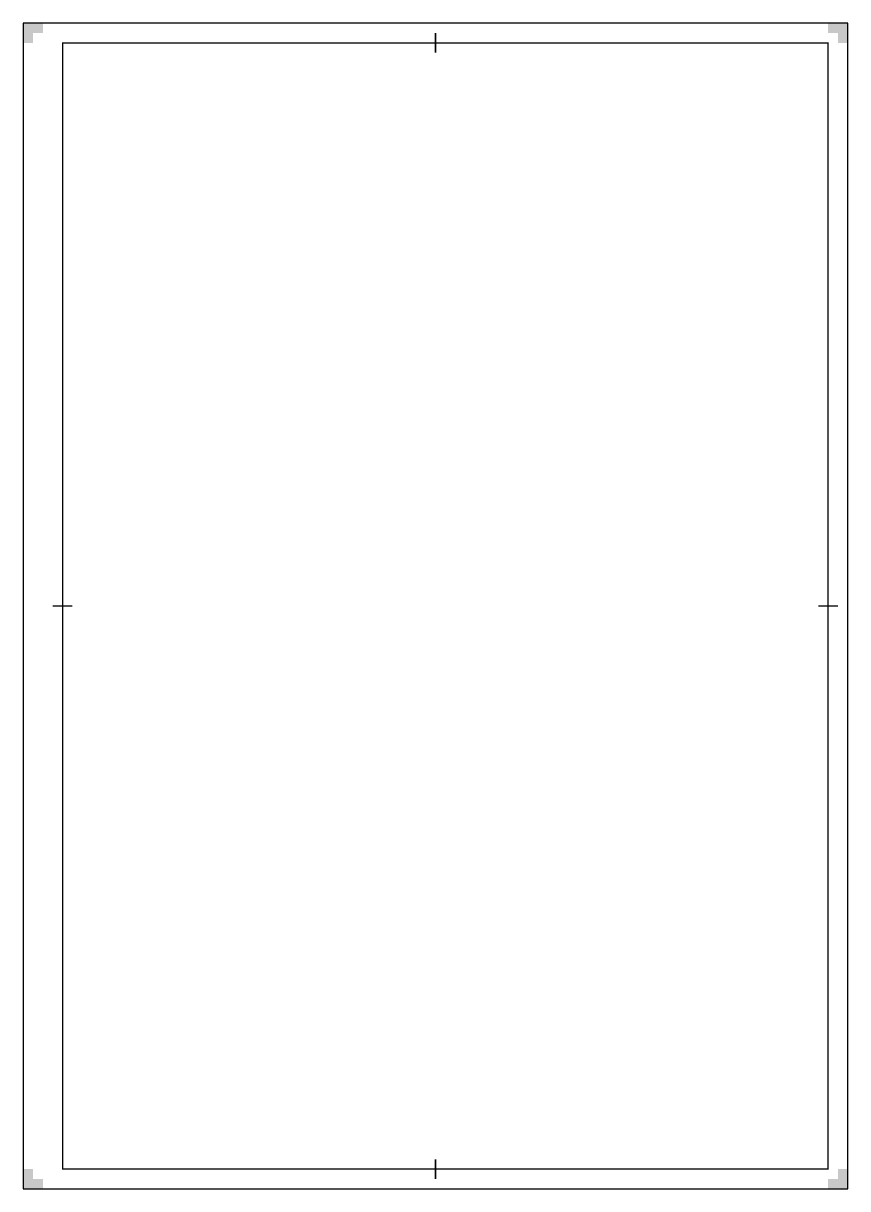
# Model space of a CAD drawing. Extents: x -20 to 400, y -10 to 584.
import ezdxf

# ---------------------------------------------------------------- set-up
doc = ezdxf.new("R2010")
doc.units = 0
doc.layers.add('to-xx-kader', color=7, linetype='CONTINUOUS', lineweight=25)
doc.layers.add('to-xx-snijrand', color=7, linetype='CONTINUOUS', lineweight=25)

msp = doc.modelspace()

# ---------------------------------------------------------------- hatches: boundary and pattern name
at = {"layer": 'to-xx-snijrand'}
for points in [[(-10, 584), (-20, 584), (-20, 574), (-15, 574), (-15, 579), (-10, 579)], [(400, 574), (400, 584), (390, 584), (390, 579), (395, 579), (395, 574)], [(-20, 0), (-20, -10), (-10, -10), (-10, -5), (-15, -5), (-15, 0)], [(390, -10), (400, -10), (400, 0), (395, 0), (395, -5), (390, -5)]]:
    msp.add_hatch(color=256, dxfattribs=at).paths.add_polyline_path(points)

# ---------------------------------------------------------------- linework, layer by layer
at = {"layer": 'to-xx-kader', "const_width": 0.7, "flags": 128}
for points in [[(190, 579), (190, 569)], [(-5, 287), (5, 287)], [(395, 287), (385, 287)], [(190, -5), (190, 5)]]:
    msp.add_lwpolyline(points, dxfattribs=at)
at = {"layer": 'to-xx-kader', "const_width": 0.7}
msp.add_lwpolyline([(0, 0), (390, 0), (390, 574), (0, 574)], close=True, dxfattribs=at)
at = {"layer": 'to-xx-snijrand'}
for p, q in [((400, 584), (-20, 584)), ((-20, 584), (-20, -10)), ((400, -10), (400, 584)), ((-20, -10), (400, -10))]:
    msp.add_line(p, q, dxfattribs=at)

doc.saveas('drawing.dxf')
